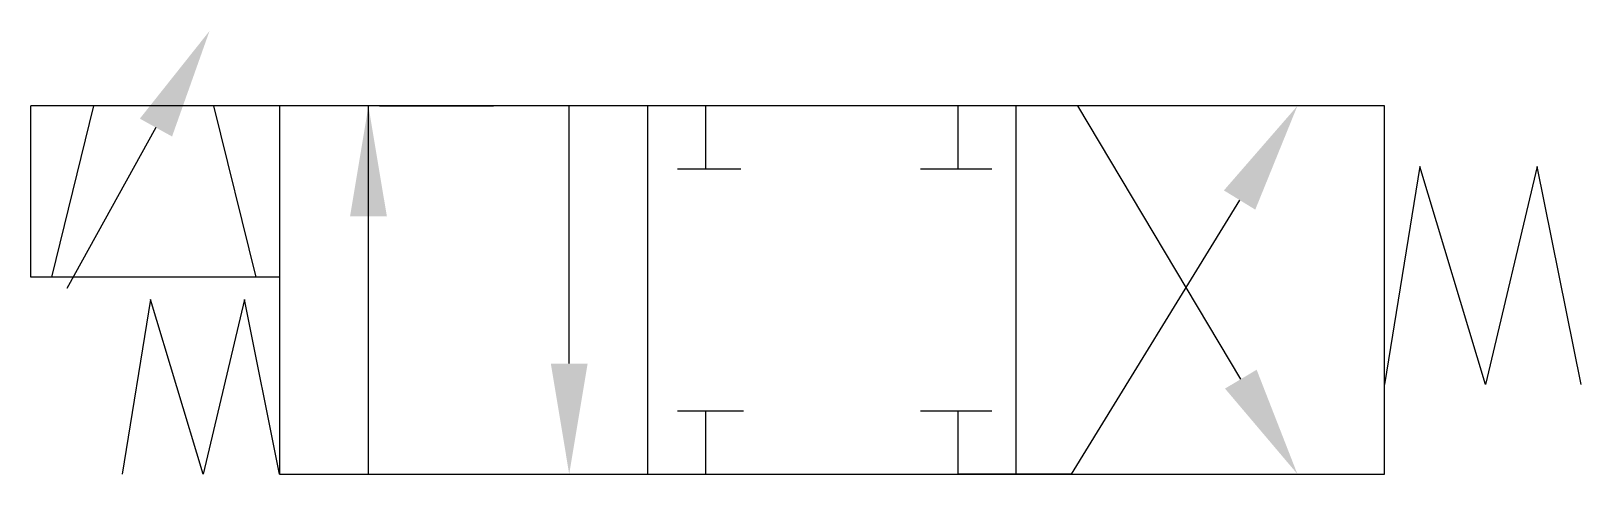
# Model space of a CAD drawing. Extents: x -19.7 to 25.5, y -10.7 to 2.2.
import ezdxf

# ---------------------------------------------------------------- set-up
doc = ezdxf.new("R2010")
doc.units = 0
doc.layers.add('2', color=1, linetype='CONTINUOUS')

msp = doc.modelspace()

# ---------------------------------------------------------------- linework, layer by layer
at = {"layer": '2', "color": 0}
for p, q in [((-19.659, -4.99), (-19.659, 0)), ((-12.419, 0), (-19.659, 0)), ((-19.049, -4.99), (-17.832, 0)), ((-13.099, -4.99), (-14.334, 0)), ((-9.828, -10.731), (-9.828, 0)), ((-9.502, 0), (-6.282, 0)), ((-6.282, 0), (-6.186, 0)), ((-3.979, -7.512), (-3.979, 0)), ((-1.688, -10.731), (-1.688, 0)), ((0, -1.838), (0, 0)), ((7.355, -1.838), (7.355, 0)), ((7.623, 0), (7.526, 0)), ((10.842, 0), (7.623, 0)), ((9.043, -10.731), (9.043, 0)), ((15.588, -7.965), (10.842, 0)), ((-16.018, -0.631), (-18.617, -5.322)), ((20.799, -1.764), (19.774, -8.118)), ((22.714, -8.118), (20.799, -1.764)), ((24.218, -1.764), (22.714, -8.118)), ((25.499, -8.118), (24.218, -1.764)), ((-0.823, -1.838), (1.024, -1.838)), ((6.254, -1.838), (8.331, -1.838)), ((15.552, -2.744), (10.649, -10.731)), ((-12.419, -4.99), (-19.659, -4.99)), ((-16.178, -5.648), (-16.999, -10.731)), ((-14.647, -10.731), (-16.178, -5.648)), ((-13.443, -5.648), (-14.647, -10.731)), ((-12.419, -10.731), (-13.443, -5.648)), ((-0.823, -8.893), (1.1, -8.893)), ((0, -10.731), (0, -8.893)), ((6.254, -8.893), (8.331, -8.893)), ((7.355, -10.731), (7.355, -8.893)), ((7.429, -10.731), (7.333, -10.731)), ((10.649, -10.731), (7.429, -10.731))]:
    msp.add_line(p, q, dxfattribs=at)
msp.add_lwpolyline([(-12.419, 0), (-12.419, -10.731), (19.774, -10.731), (19.774, 0)], close=True, dxfattribs=at)
for points in [[(-16.488, -0.371), (-15.549, -0.892), (-14.458, 2.184)], [(-9.291, -3.219), (-10.364, -3.219), (-9.828, 0)], [(15.095, -2.463), (16.009, -3.024), (17.236, 0)], [(-3.442, -7.512), (-4.515, -7.512), (-3.979, -10.731)], [(16.049, -7.691), (15.127, -8.24), (17.236, -10.731)]]:
    msp.add_solid(points, dxfattribs=at)

doc.saveas('drawing.dxf')
